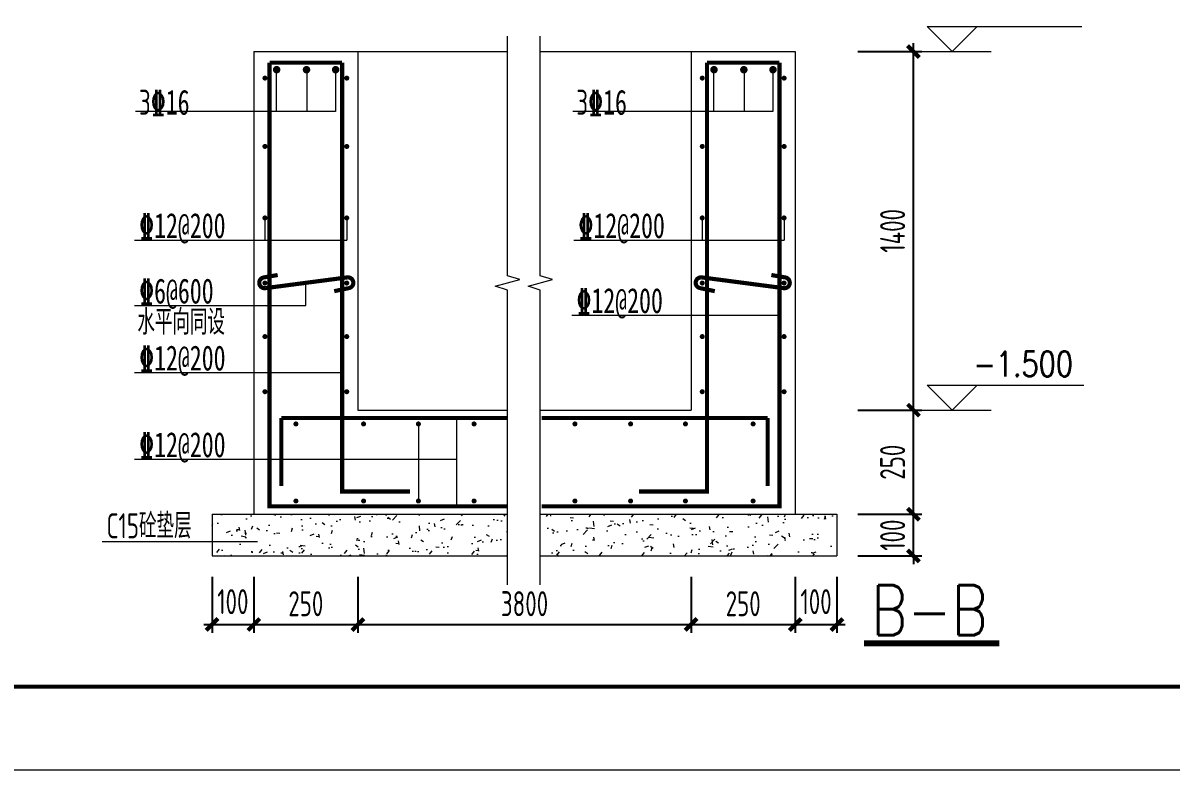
# Model space of a CAD drawing. Header units: millimetres. Extents: x 19781 to 898973, y -947928 to -267362.
# Drawn here: x 55034 to 75694, y -384690 to -371241 of the extents above; entities that cross this region are included whole.
import ezdxf
from ezdxf.enums import TextEntityAlignment as Align

# ---------------------------------------------------------------- set-up
doc = ezdxf.new("R2010")
doc.units = ezdxf.units.MM
doc.header["$LTSCALE"] = 100
doc.layers.get('0').update_dxf_attribs({"lineweight": 18})
for name, color, linetype, lineweight in [('BORDER', 7, 'Continuous', 18), ('DIM', 3, 'Continuous', 18), ('HATCH', 254, 'Continuous', 18), ('JC', 7, 'Continuous', 18), ('PUB_DIM', 3, 'Continuous', 18), ('PUB_TEXT', 7, 'Continuous', 18), ('REIN', 1, 'Continuous', 18), ('THIN', 7, 'Continuous', 18), ('一般文字', 6, 'Continuous', 18)]:
    doc.layers.add(name, color=color, linetype=linetype, lineweight=lineweight)
doc.styles.add('_HZTXT', font='txt.shx', dxfattribs={"width": 0.7, "bigfont": 'hztxt.shx'})
doc.styles.add('hztxt', font='txt.shx', dxfattribs={"width": 0.7, "bigfont": 'hztxt.shx'})
doc.styles.add('TSSD_REIN', font='tssdeng.shx', dxfattribs={"width": 0.7, "bigfont": 'hztxt.shx'})
doc.dimstyles.new('TSSD_100_100', dxfattribs={"dimtxt": 300, "dimasz": 100, "dimexe": 100, "dimexo": 250, "dimgap": 100, "dimtad": 1, "dimdec": 0, "dimzin": 0, "dimdsep": 46, "dimtxsty": 'TSSD_REIN', "dimblk": 'ARCHTICK', "dimcen": 0, "dimdle": 100, "dimclrt": 7, "dimadec": 0, "dimazin": 0, "dimtfac": 1, "dimtdec": 0, "dimtix": 1, "dimtmove": 2, "dimatfit": 3, "dimfxl": 1, "dimtolj": 1, "dimtzin": 0, "dimarcsym": 0})
pattern_1 = [(50, (0, 0), (-186.3497, 695.4666), [75, -825]), (355, (0, 0), (267.2602, 716.6707), [60, -660]), (100.4514, (59.8, -5.2), (-786.4167, 437.6628), [63.7402, -701.1421]), (46.1842, (0, 200), (-209.481, 1059.4894), [112.5, -1237.5]), (96.6356, (88.9, 186.2), (-1133.321, 733.5418), [95.6103, -1051.713]), (351.1842, (0, 200), (934.662, 974.1186), [90, -990]), (21, (100, 150), (174.1838, 698.6129), [75, -825]), (326, (100, 150), (581.1999, 497.244), [60, -660]), (71.4514, (149.74, 116.45), (-475.6324, 764.0509), [63.7402, -701.1421]), (37.5, (0, 0), (12.15986, 332.89385), [0.01, -652, 0.01, -670, 0.01, -662.5]), (7.5, (0, 0), (263.06954, 394.4117), [0.01, -382, 0.01, -637, 0.01, -252.5]), (327.5, (-223, 0), (533.82244, -22.55487), [0.01, -250, 0.01, -780, 0.01, -1035]), (317.5, (-323, 0), (583.18617, 100.105), [0.01, -325, 0.01, -518, 0.01, -735])]

# ---------------------------------------------------------------- blocks, each defined once
blk = doc.blocks.new('_ArchTick_0')
at = {"color": 0, "linetype": 'ByBlock'}
blk.add_lwpolyline([(-0.71, -0.71, 0.5, 0.5, 0), (0.71, 0.71, 0.5, 0.5, 0)], format="xyseb", dxfattribs=at)
blk = doc.blocks.new('*X1780')
at = {"layer": 'DIM', "color": 0, "lineweight": -2, "transparency": 16777216}
for p, q in [((71059, -378362), (71059, -371606)), ((70057, -371756), (71209, -371756)), ((70057, -378212), (71209, -378212))]:
    blk.add_line(p, q, dxfattribs=at)
at = {"layer": 'DIM', "color": 0, "lineweight": -2, "transparency": 16777216, "xscale": 150, "yscale": 150, "zscale": 150}
for p, rotation in [((71059, -371756), 90), ((71059, -378212), 270)]:
    blk.add_blockref('_ArchTick_0', p, dxfattribs=dict(at, rotation=rotation))
at = {"layer": 'DIM', "color": 7, "transparency": 16777216, "insert": (70684, -374984), "char_height": 450, "width": 3195, "attachment_point": 5, "rotation": 90, "style": 'TSSD_REIN'}
blk.add_mtext('1400', dxfattribs=at)
blk = doc.blocks.new('_ARCHTICK')
at = {"color": 0, "linetype": 'ByBlock', "const_width": 0.5}
blk.add_lwpolyline([(-0.5, -0.5), (0.5, 0.5)], dxfattribs=at)
blk = doc.blocks.new('*X1781')
at = {"layer": 'DIM', "color": 0, "lineweight": -2, "transparency": 16777216}
for p, q in [((71059, -380237), (71059, -378062)), ((70057, -378212), (71209, -378212)), ((70057, -380087), (71209, -380087))]:
    blk.add_line(p, q, dxfattribs=at)
at = {"layer": 'DIM', "color": 0, "lineweight": -2, "transparency": 16777216, "xscale": 150, "yscale": 150, "zscale": 150}
for p, rotation in [((71059, -378212), 90), ((71059, -380087), 270)]:
    blk.add_blockref('_ArchTick_0', p, dxfattribs=dict(at, rotation=rotation))
at = {"layer": 'DIM', "color": 7, "transparency": 16777216, "insert": (70684, -379149), "char_height": 450, "width": 2430, "attachment_point": 5, "rotation": 90, "style": 'TSSD_REIN'}
blk.add_mtext('250', dxfattribs=at)
blk = doc.blocks.new('*X1782')
at = {"layer": 'DIM', "color": 0, "lineweight": -2, "transparency": 16777216}
for p, q in [((71059, -380087), (71059, -379937)), ((70057, -380087), (71209, -380087)), ((71059, -380837), (71059, -380087)), ((70057, -380837), (71209, -380837)), ((71059, -380837), (71059, -380987))]:
    blk.add_line(p, q, dxfattribs=at)
at = {"layer": 'DIM', "color": 0, "lineweight": -2, "transparency": 16777216, "xscale": 150, "yscale": 150, "zscale": 150}
for p, rotation in [((71059, -380087), 270), ((71059, -380837), 90)]:
    blk.add_blockref('_ArchTick_0', p, dxfattribs=dict(at, rotation=rotation))
at = {"layer": 'DIM', "color": 7, "transparency": 16777216, "insert": (70684, -380462), "char_height": 450, "width": 2295, "attachment_point": 5, "rotation": 90, "style": 'TSSD_REIN'}
blk.add_mtext('100', dxfattribs=at)
blk = doc.blocks.new('*X1783')
at = {"layer": 'DIM', "color": 0, "lineweight": -2, "transparency": 16777216}
for p, q in [((68932, -381212), (68932, -382221)), ((69682, -381212), (69682, -382221)), ((68782, -382071), (69832, -382071))]:
    blk.add_line(p, q, dxfattribs=at)
at = {"layer": 'DIM', "color": 0, "lineweight": -2, "transparency": 16777216, "xscale": 150, "yscale": 150, "zscale": 150, "rotation": 180}
blk.add_blockref('_ArchTick_0', (68932, -382071), dxfattribs=at)
at = {"layer": 'DIM', "color": 0, "lineweight": -2, "transparency": 16777216, "xscale": 150, "yscale": 150, "zscale": 150}
blk.add_blockref('_ArchTick_0', (69682, -382071), dxfattribs=at)
at = {"layer": 'DIM', "color": 7, "transparency": 16777216, "insert": (69306, -381659), "char_height": 450, "width": 2295, "attachment_point": 5, "style": 'TSSD_REIN'}
blk.add_mtext('100', dxfattribs=at)
blk = doc.blocks.new('*X1784')
at = {"layer": 'DIM', "color": 0, "lineweight": -2, "transparency": 16777216}
for p, q in [((58437, -381212), (58437, -382221)), ((59187, -381212), (59187, -382221)), ((58287, -382071), (59337, -382071))]:
    blk.add_line(p, q, dxfattribs=at)
at = {"layer": 'DIM', "color": 0, "lineweight": -2, "transparency": 16777216, "xscale": 150, "yscale": 150, "zscale": 150, "rotation": 180}
blk.add_blockref('_ArchTick_0', (58437, -382071), dxfattribs=at)
at = {"layer": 'DIM', "color": 0, "lineweight": -2, "transparency": 16777216, "xscale": 150, "yscale": 150, "zscale": 150}
blk.add_blockref('_ArchTick_0', (59187, -382071), dxfattribs=at)
at = {"layer": 'DIM', "color": 7, "transparency": 16777216, "insert": (58811, -381659), "char_height": 450, "width": 2295, "attachment_point": 5, "style": 'TSSD_REIN'}
blk.add_mtext('100', dxfattribs=at)
blk = doc.blocks.new('*X1785')
at = {"layer": 'DIM', "color": 0, "lineweight": -2, "transparency": 16777216}
for p, q in [((61062, -381212), (61062, -382221)), ((67057, -381212), (67057, -382221)), ((60912, -382071), (67207, -382071))]:
    blk.add_line(p, q, dxfattribs=at)
at = {"layer": 'DIM', "color": 0, "lineweight": -2, "transparency": 16777216, "xscale": 150, "yscale": 150, "zscale": 150, "rotation": 180}
blk.add_blockref('_ArchTick_0', (61062, -382071), dxfattribs=at)
at = {"layer": 'DIM', "color": 0, "lineweight": -2, "transparency": 16777216, "xscale": 150, "yscale": 150, "zscale": 150}
blk.add_blockref('_ArchTick_0', (67057, -382071), dxfattribs=at)
at = {"layer": 'DIM', "color": 7, "transparency": 16777216, "insert": (64060, -381696), "char_height": 450, "width": 3330, "attachment_point": 5, "style": 'TSSD_REIN'}
blk.add_mtext('3800', dxfattribs=at)
blk = doc.blocks.new('*X1786')
at = {"layer": 'DIM', "color": 0, "lineweight": -2, "transparency": 16777216}
for p, q in [((59187, -381212), (59187, -382221)), ((61062, -381212), (61062, -382221)), ((59037, -382071), (61212, -382071))]:
    blk.add_line(p, q, dxfattribs=at)
at = {"layer": 'DIM', "color": 0, "lineweight": -2, "transparency": 16777216, "xscale": 150, "yscale": 150, "zscale": 150, "rotation": 180}
blk.add_blockref('_ArchTick_0', (59187, -382071), dxfattribs=at)
at = {"layer": 'DIM', "color": 0, "lineweight": -2, "transparency": 16777216, "xscale": 150, "yscale": 150, "zscale": 150}
blk.add_blockref('_ArchTick_0', (61062, -382071), dxfattribs=at)
at = {"layer": 'DIM', "color": 7, "transparency": 16777216, "insert": (60124, -381696), "char_height": 450, "width": 2430, "attachment_point": 5, "style": 'TSSD_REIN'}
blk.add_mtext('250', dxfattribs=at)
blk = doc.blocks.new('*X1787')
at = {"layer": 'DIM', "color": 0, "lineweight": -2, "transparency": 16777216}
for p, q in [((67057, -381212), (67057, -382221)), ((68932, -381212), (68932, -382221)), ((66907, -382071), (69082, -382071))]:
    blk.add_line(p, q, dxfattribs=at)
at = {"layer": 'DIM', "color": 0, "lineweight": -2, "transparency": 16777216, "xscale": 150, "yscale": 150, "zscale": 150, "rotation": 180}
blk.add_blockref('_ArchTick_0', (67057, -382071), dxfattribs=at)
at = {"layer": 'DIM', "color": 0, "lineweight": -2, "transparency": 16777216, "xscale": 150, "yscale": 150, "zscale": 150}
blk.add_blockref('_ArchTick_0', (68932, -382071), dxfattribs=at)
at = {"layer": 'DIM', "color": 7, "transparency": 16777216, "insert": (67995, -381696), "char_height": 450, "width": 2430, "attachment_point": 5, "style": 'TSSD_REIN'}
blk.add_mtext('250', dxfattribs=at)

msp = doc.modelspace()

# ---------------------------------------------------------------- hatches: boundary and pattern name
at = {"layer": 'HATCH', "ltscale": 100}
h = msp.add_hatch(dxfattribs=at)
h.set_pattern_fill('CONCRETE', color=256, style=0, pattern_type=0)
h.set_pattern_definition(pattern_1)
h.paths.add_polyline_path([(63752.73, -380086.8), (58436.99, -380086.8), (58436.99, -380836.8), (63752.73, -380836.8)], flags=0)
h = msp.add_hatch(dxfattribs=at)
h.set_pattern_fill('CONCRETE', color=256, style=0, pattern_type=0)
h.set_pattern_definition(pattern_1)
h.paths.add_polyline_path([(69682.18, -380086.8), (64344.08, -380086.8), (64344.08, -380836.8), (69682.18, -380836.8)], flags=0)

# ---------------------------------------------------------------- linework, layer by layer
at = {"ltscale": 100}
for p, q in [((59186.99, -371756.41), (63752.73, -371756.41)), ((59186.99, -371756.41), (59186.99, -380086.8)), ((61061.99, -371756.41), (61061.99, -378211.8)), ((64344.08, -371756.41), (68932.18, -371756.41)), ((67057.18, -371756.41), (67057.18, -378211.8)), ((68932.18, -371756.41), (68932.18, -380086.8)), ((71012.09, -371756.41), (72458.12, -371757.91)), ((59388.17, -374751.05), (59388.17, -375149.46)), ((60864.94, -374751.05), (60864.94, -375149.46)), ((67254.23, -374751.05), (67254.23, -375149.46)), ((68731, -374751.05), (68731, -375149.46)), ((57041.67, -375149.46), (60864.94, -375149.46)), ((64947.24, -375149.46), (68731, -375149.46)), ((60127.25, -376327.35), (60127.25, -375919.18)), ((57041.67, -376327.35), (60127.25, -376327.35)), ((64911.86, -376499.68), (68647.18, -376499.68)), ((57041.67, -377533.08), (60776.99, -377533.08)), ((61061.99, -378211.8), (63752.73, -378211.8)), ((64344.08, -378211.8), (67057.18, -378211.8)), ((71012.09, -378211.8), (72458.12, -378213.3)), ((62150.1, -378459.77), (62150.1, -379847.07)), ((62838.75, -379944.3), (62838.75, -378354.3)), ((57041.67, -379093.38), (62838.75, -379093.38)), ((58436.99, -380086.8), (58436.99, -380836.8)), ((58436.99, -380086.8), (63752.73, -380086.8)), ((64344.08, -380086.8), (69682.18, -380086.8)), ((69682.18, -380086.8), (69682.18, -380836.8)), ((56457.21, -380575.79), (59256, -380575.79)), ((58436.99, -380836.8), (63752.73, -380836.8)), ((64344.08, -380836.8), (69682.18, -380836.8))]:
    msp.add_line(p, q, dxfattribs=at)
msp.add_lwpolyline([(70170.23, -382406.38, 108, 108, 0), (72602.01, -382406.38, 108, 108, 0)], format="xyseb")
at = {"layer": 'BORDER'}
msp.add_lwpolyline([(19977, -384690.47), (19977, -321690.47), (153627, -321690.47), (153627, -384690.47)], close=True, dxfattribs=at)
msp.add_lwpolyline([(23727, -383190.47, 75, 75, 0), (23727, -323190.47, 75, 75, 0), (152127, -323190.47, 75, 75, 0), (152127, -383190.47, 75, 75, 0)], format="xyseb", close=True, dxfattribs=at)
at = {"layer": 'JC', "ltscale": 100}
for p, q in [((59591.86, -372083.07), (59591.86, -372838)), ((60141.86, -372083.07), (60141.86, -372838)), ((60660.65, -372083.07), (60660.65, -372838)), ((67462.06, -372083.07), (67462.06, -372838)), ((68012.06, -372083.07), (68012.06, -372838)), ((68530.84, -372083.07), (68530.84, -372838)), ((60660.65, -372838), (57058.21, -372838)), ((68530.84, -372838), (64928.4, -372838))]:
    msp.add_line(p, q, dxfattribs=at)
at = {"layer": 'REIN'}
for points in [[(63752.73, -379944.3, 75, 75, 0), (59471.99, -379944.3, 75, 75, 0), (59471.99, -371957.59, 75, 75, 0)], [(60776.99, -371957.59, 75, 75, 0), (59471.99, -371957.59, 75, 75, 0)], [(62000.69, -379677.42, 75, 75, 0), (60776.99, -379677.42, 75, 75, 0), (60776.99, -371957.59, 75, 75, 0)], [(64366.44, -379944.3, 75, 75, 0), (68647.18, -379944.3, 75, 75, 0), (68647.18, -371957.59, 75, 75, 0)], [(66118.48, -379677.42, 75, 75, 0), (67342.18, -379677.42, 75, 75, 0), (67342.18, -371957.59, 75, 75, 0)], [(68647.18, -371957.59, 75, 75, 0), (67342.18, -371957.59, 75, 75, 0)], [(59618.03, -375778.88, 75, 75, 0), (59366.88, -375822.42, 75, 75, 0.999857), (59400.04, -376014.58, 75, 75, 0), (60864.83, -375822.42, 75, 75, -1.00014302), (60897.98, -376014.58, 75, 75, 0), (60635.44, -376069.75, 75, 75, 0)], [(68501.14, -375778.88, 75, 75, 0), (68752.29, -375822.42, 75, 75, -0.999857), (68719.13, -376014.58, 75, 75, 0), (67254.34, -375822.42, 75, 75, 1.00014302), (67221.19, -376014.58, 75, 75, 0), (67483.73, -376069.75, 75, 75, 0)], [(59682.8, -378354.3, 75, 75, 0), (59682.8, -379578, 75, 75, 0)], [(59682.8, -378354.3, 75, 75, 0), (63752.73, -378354.3, 75, 75, 0)], [(68436.37, -378354.3, 75, 75, 0), (64366.44, -378354.3, 75, 75, 0)], [(68436.37, -378354.3, 75, 75, 0), (68436.37, -379578, 75, 75, 0)]]:
    msp.add_lwpolyline(points, format="xyseb", dxfattribs=at)
for points in [[(59633.4, -372083.07, 67.5, 67.5, -1), (59565.9, -372083.07, 67.5, 67.5, -1)], [(60170.4, -372083.07, 67.5, 67.5, -1), (60102.9, -372083.07, 67.5, 67.5, -1)], [(60694.4, -372083.07, 67.5, 67.5, -1), (60626.9, -372083.07, 67.5, 67.5, -1)], [(67503.59, -372083.07, 67.5, 67.5, -1), (67436.09, -372083.07, 67.5, 67.5, -1)], [(68040.59, -372083.07, 67.5, 67.5, -1), (67973.09, -372083.07, 67.5, 67.5, -1)], [(68564.59, -372083.07, 67.5, 67.5, -1), (68497.09, -372083.07, 67.5, 67.5, -1)], [(59410.67, -372234.05, 45, 45, -1), (59365.67, -372234.05, 45, 45, -1)], [(60883.62, -372234.05, 45, 45, -1), (60838.62, -372234.05, 45, 45, -1)], [(67280.86, -372234.05, 45, 45, -1), (67235.86, -372234.05, 45, 45, -1)], [(68753.82, -372234.05, 45, 45, -1), (68708.82, -372234.05, 45, 45, -1)], [(59410.67, -373464.05, 45, 45, -1), (59365.67, -373464.05, 45, 45, -1)], [(60883.62, -373464.05, 45, 45, -1), (60838.62, -373464.05, 45, 45, -1)], [(67280.86, -373464.05, 45, 45, -1), (67235.86, -373464.05, 45, 45, -1)], [(68753.82, -373464.05, 45, 45, -1), (68708.82, -373464.05, 45, 45, -1)], [(59410.67, -374751.05, 45, 45, -1), (59365.67, -374751.05, 45, 45, -1)], [(60883.62, -374751.05, 45, 45, -1), (60838.62, -374751.05, 45, 45, -1)], [(67235.55, -374751.05, 45, 45, 1), (67280.55, -374751.05, 45, 45, 1)], [(68708.5, -374751.05, 45, 45, 1), (68753.5, -374751.05, 45, 45, 1)], [(59410.67, -375923.78, 45, 45, -1), (59365.67, -375923.78, 45, 45, -1)], [(60883.62, -375923.78, 45, 45, -1), (60838.62, -375923.78, 45, 45, -1)], [(67235.55, -375923.78, 45, 45, 1), (67280.55, -375923.78, 45, 45, 1)], [(68708.5, -375923.78, 45, 45, 1), (68753.5, -375923.78, 45, 45, 1)], [(59410.67, -376887.2, 45, 45, -1), (59365.67, -376887.2, 45, 45, -1)], [(60883.62, -376887.2, 45, 45, -1), (60838.62, -376887.2, 45, 45, -1)], [(67235.55, -376887.2, 45, 45, 1), (67280.55, -376887.2, 45, 45, 1)], [(68708.5, -376887.2, 45, 45, 1), (68753.5, -376887.2, 45, 45, 1)], [(59410.67, -377879.78, 45, 45, -1), (59365.67, -377879.78, 45, 45, -1)], [(60883.62, -377879.78, 45, 45, -1), (60838.62, -377879.78, 45, 45, -1)], [(67235.55, -377879.78, 45, 45, 1), (67280.55, -377879.78, 45, 45, 1)], [(68708.5, -377879.78, 45, 45, 1), (68753.5, -377879.78, 45, 45, 1)], [(59967.98, -378459.77, 45, 45, -1), (59922.98, -378459.77, 45, 45, -1)], [(61185.74, -378459.77, 45, 45, -1), (61140.74, -378459.77, 45, 45, -1)], [(62172.6, -378459.77, 45, 45, -1), (62127.6, -378459.77, 45, 45, -1)], [(63174.36, -378459.77, 45, 45, -1), (63129.36, -378459.77, 45, 45, -1)], [(64944.81, -378459.77, 45, 45, 1), (64989.81, -378459.77, 45, 45, 1)], [(65946.57, -378459.77, 45, 45, 1), (65991.57, -378459.77, 45, 45, 1)], [(66933.43, -378459.77, 45, 45, 1), (66978.43, -378459.77, 45, 45, 1)], [(68151.19, -378459.77, 45, 45, 1), (68196.19, -378459.77, 45, 45, 1)], [(59967.98, -379847.07, 45, 45, -1), (59922.98, -379847.07, 45, 45, -1)], [(61185.74, -379847.07, 45, 45, -1), (61140.74, -379847.07, 45, 45, -1)], [(62172.6, -379847.07, 45, 45, -1), (62127.6, -379847.07, 45, 45, -1)], [(63174.36, -379847.07, 45, 45, -1), (63129.36, -379847.07, 45, 45, -1)], [(64944.81, -379847.07, 45, 45, 1), (64989.81, -379847.07, 45, 45, 1)], [(65946.57, -379847.07, 45, 45, 1), (65991.57, -379847.07, 45, 45, 1)], [(66933.43, -379847.07, 45, 45, 1), (66978.43, -379847.07, 45, 45, 1)], [(68151.19, -379847.07, 45, 45, 1), (68196.19, -379847.07, 45, 45, 1)]]:
    msp.add_lwpolyline(points, format="xyseb", close=True, dxfattribs=at)
at = {"layer": 'THIN', "ltscale": 100}
for points in [[(63752.73, -381354.5), (63752.73, -376051.61), (63532.73, -375981.61), (63972.73, -375861.61), (63752.73, -375791.61), (63752.73, -371476.41)], [(64344.08, -381354.5), (64344.08, -376051.61), (64124.08, -375981.61), (64564.08, -375861.61), (64344.08, -375791.61), (64344.08, -371476.41)]]:
    msp.add_lwpolyline(points, dxfattribs=at)
at = {"layer": '一般文字'}
for p, q in [((71305.54, -371307.86), (74086.53, -371307.86)), ((71755.6, -371757.91), (71305.54, -371307.86)), ((71755.6, -371757.91), (72205.65, -371307.86)), ((71755.6, -378213.3), (71305.54, -377763.25)), ((71305.54, -377763.25), (74125.12, -377763.25)), ((71755.6, -378213.3), (72205.65, -377763.25))]:
    msp.add_line(p, q, dxfattribs=at)

# ---------------------------------------------------------------- texts
at = {"layer": 'PUB_DIM', "color": 2, "linetype": 'Continuous', "style": 'TSSD_REIN', "width": 0.7}
for s, p in [('水平向同设', (57093.04, -376851.32)), ('C15砼垫层', (56537.67, -380518.42))]:
    msp.add_text(s, height=450, dxfattribs=at).set_placement(p)
at = {"layer": 'PUB_DIM', "color": 2, "linetype": 'Continuous', "style": 'hztxt', "width": 0.8}
msp.add_text('-1.500', height=450, dxfattribs=at).set_placement((73035.38, -377379.17), align=Align.MIDDLE_CENTER)
at = {"layer": 'PUB_DIM', "color": 2, "linetype": 'Continuous', "char_height": 450, "attachment_point": 7, "style": 'TSSD_REIN'}
for s, insert, width in [('3{\\fsimsun|b0|i0|c0|p253;\x8416}', (57122.13, -372900.62), 1112.25), ('3{\\fsimsun|b0|i0|c0|p253;\x8416}', (64992.32, -372900.62), 1112.25), ('{\\fsimsun|b0|i0|c0|p253;\x8412@200}', (57123.88, -375212.09), 2392.125), ('{\\fsimsun|b0|i0|c0|p253;\x8412@200}', (65029.46, -375212.09), 2392.125), ('{\\fsimsun|b0|i0|c0|p253;\x846@600}', (57123.88, -376389.97), 2155.875), ('{\\fsimsun|b0|i0|c0|p253;\x8412@200}', (64994.07, -376562.31), 2392.125), ('{\\fsimsun|b0|i0|c0|p253;\x8412@200}', (57123.88, -377595.71), 2392.125), ('{\\fsimsun|b0|i0|c0|p253;\x8412@200}', (57123.88, -379156), 2392.125)]:
    msp.add_mtext(s, dxfattribs=dict(at, insert=insert, width=width))
at = {"layer": 'PUB_TEXT', "style": '_HZTXT', "width": 0.8}
msp.add_text('B-B', height=900, dxfattribs=at).set_placement((70298.64, -382263.76))

# ---------------------------------------------------------------- dimensions: what is measured, and where the dimension line sits
at = {"layer": 'DIM'}
for base, p1, p2, text, picture, middle in [((71058.83, -371756.41), (69682.18, -378211.8), (69682.18, -371756.41), '1400', '*X1780', (70683.83, -374984.11)), ((71058.83, -378211.8), (69682.18, -380086.8), (69682.18, -378211.8), '250', '*X1781', (70683.83, -379149.3)), ((71058.83, -380086.8), (69682.18, -380836.8), (69682.18, -380086.8), '100', '*X1782', (70683.83, -380461.8))]:
    dim = msp.add_linear_dim(base=base, p1=p1, p2=p2, angle=90, text=text, dimstyle='TSSD_100_100', override={"dimscale": 1.5, "dimsah": 1}, dxfattribs=at)
    dim.commit()
    dim.dimension.update_dxf_attribs({"geometry": picture, "text_midpoint": middle})
for base, p1, p2, picture, middle in [((59186.99, -382071.01), (58436.99, -380836.8), (59186.99, -380836.8), '*X1784', (58811.29, -381658.51)), ((69682.18, -382071.01), (68932.18, -380836.8), (69682.18, -380836.8), '*X1783', (69306.49, -381658.51))]:
    dim = msp.add_linear_dim(base=base, p1=p1, p2=p2, text='100', dimstyle='TSSD_100_100', override={"dimscale": 1.5, "dimsah": 1}, dxfattribs=at)
    dim.commit()
    dim.dimension.update_dxf_attribs({"geometry": picture, "text_midpoint": middle, "dimtype": 160})
for base, p1, p2, text, picture, middle in [((61061.99, -382071.01), (59186.99, -380836.8), (61061.99, -380836.8), '250', '*X1786', (60124.49, -381696.01)), ((67057.18, -382071.01), (61061.99, -380836.8), (67057.18, -380836.8), '3800', '*X1785', (64059.59, -381696.01)), ((68932.18, -382071.01), (67057.18, -380836.8), (68932.18, -380836.8), '250', '*X1787', (67994.68, -381696.01))]:
    dim = msp.add_linear_dim(base=base, p1=p1, p2=p2, text=text, dimstyle='TSSD_100_100', override={"dimscale": 1.5, "dimsah": 1}, dxfattribs=at)
    dim.commit()
    dim.dimension.update_dxf_attribs({"geometry": picture, "text_midpoint": middle})

doc.saveas('drawing.dxf')
